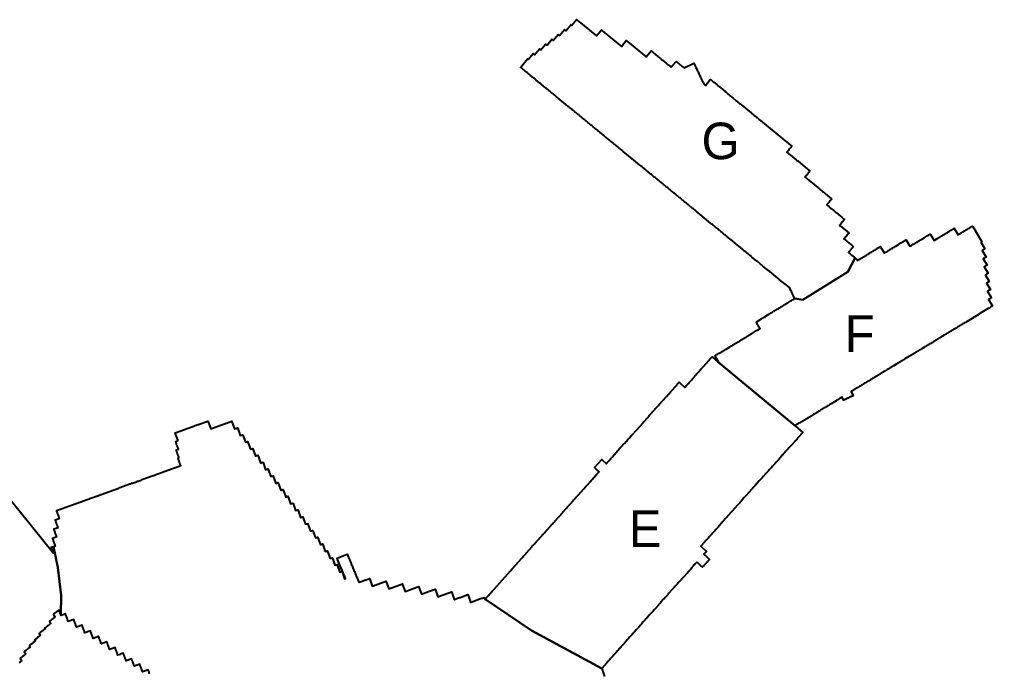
# Model space of a CAD drawing. Extents: x 325000 to 598009, y 7224244 to 7548663.
# Drawn here: x 491505 to 598009, y 7291768 to 7363355 of the extents above; entities that cross this region are included whole.
import ezdxf

# ---------------------------------------------------------------- set-up
doc = ezdxf.new("R2010")
doc.units = 0
for name, color, linetype in [('D', 7, 'Continuous'), ('E', 7, 'Continuous'), ('F', 7, 'Continuous'), ('G', 7, 'Continuous'), ('H', 7, 'Continuous')]:
    doc.layers.add(name, color=color, linetype=linetype)

msp = doc.modelspace()

# ---------------------------------------------------------------- linework, layer by layer
at = {"layer": 'D'}
msp.add_lwpolyline([(505762, 7291721), (505739, 7291785), (505716, 7291848), (505693, 7291911), (505671, 7291974), (505648, 7292038), (505625, 7292101), (505602, 7292164), (505598, 7292175), (505592, 7292172), (505491, 7292135), (505389, 7292099), (505287, 7292062), (505185, 7292026), (505084, 7291989), (504982, 7291952), (504959, 7292016), (504936, 7292079), (504913, 7292142), (504891, 7292205), (504868, 7292269), (504845, 7292332), (504822, 7292395), (504799, 7292459), (504776, 7292522), (504754, 7292585), (504731, 7292648), (504708, 7292712), (504685, 7292775), (504683, 7292780), (504079, 7292562), (504056, 7292626), (504033, 7292689), (504010, 7292753), (503987, 7292816), (503965, 7292879), (503942, 7292942), (503919, 7293006), (503896, 7293069), (503873, 7293132), (503850, 7293195), (503828, 7293259), (503805, 7293322), (503782, 7293385), (503780, 7293391), (503287, 7293213), (503280, 7293211), (503178, 7293174), (503155, 7293237), (503132, 7293300), (503109, 7293364), (503087, 7293427), (503064, 7293491), (503041, 7293554), (503018, 7293617), (502995, 7293680), (502973, 7293743), (502950, 7293807), (502927, 7293870), (502904, 7293933), (502881, 7293996), (502879, 7294002), (502783, 7293967), (502747, 7293954), (502632, 7293912), (502580, 7293893), (502510, 7293868), (502275, 7293782), (502252, 7293846), (502229, 7293910), (502206, 7293973), (502183, 7294037), (502160, 7294100), (502138, 7294163), (502115, 7294227), (502092, 7294290), (502069, 7294354), (502046, 7294417), (502023, 7294480), (502000, 7294544), (501977, 7294607), (501975, 7294613), (501883, 7294580), (501781, 7294543), (501680, 7294506), (501578, 7294469), (501476, 7294433), (501374, 7294396), (501351, 7294459), (501328, 7294522), (501305, 7294586), (501283, 7294648), (501260, 7294712), (501237, 7294775), (501214, 7294838), (501191, 7294902), (501169, 7294965), (501146, 7295028), (501123, 7295091), (501100, 7295154), (501077, 7295218), (501076, 7295222), (500981, 7295187), (500879, 7295151), (500777, 7295114), (500676, 7295077), (500574, 7295041), (500472, 7295004), (500449, 7295067), (500426, 7295131), (500403, 7295194), (500381, 7295258), (500358, 7295322), (500335, 7295385), (500312, 7295448), (500289, 7295512), (500266, 7295575), (500243, 7295639), (500220, 7295702), (500197, 7295765), (500175, 7295829), (500171, 7295838), (499565, 7295620), (499542, 7295683), (499519, 7295746), (499496, 7295810), (499474, 7295873), (499451, 7295936), (499428, 7296000), (499405, 7296063), (499382, 7296126), (499359, 7296189), (499337, 7296253), (499314, 7296316), (499291, 7296379), (499268, 7296442), (499266, 7296448), (499094, 7296385), (499070, 7296377), (498968, 7296340), (498866, 7296303), (498764, 7296266), (498663, 7296230), (498640, 7296293), (498617, 7296356), (498594, 7296420), (498571, 7296483), (498548, 7296547), (498525, 7296610), (498502, 7296673), (498480, 7296736), (498457, 7296800), (498434, 7296863), (498411, 7296926), (498388, 7296989), (498365, 7297053), (498362, 7297062), (498264, 7297027), (498162, 7296990), (498060, 7296954), (497959, 7296917), (497857, 7296880), (497755, 7296843), (497732, 7296907), (497710, 7296970), (497687, 7297033), (497664, 7297097), (497641, 7297160), (497618, 7297224), (497595, 7297287), (497572, 7297350), (497549, 7297413), (497527, 7297477), (497504, 7297540), (497481, 7297603), (497458, 7297667), (497454, 7297677), (496848, 7297457), (496826, 7297521), (496803, 7297584), (496780, 7297648), (496757, 7297711), (496734, 7297774), (496711, 7297838), (496688, 7297901), (496665, 7297964), (496643, 7298027), (496620, 7298091), (496597, 7298154), (496574, 7298217), (496551, 7298280), (496548, 7298290), (496187, 7298159), (496166, 7298151), (496064, 7298114), (496041, 7298178), (496075, 7300322), (495714, 7303363), (495214, 7305676), (495433, 7305756), (495421, 7305789), (495398, 7305853), (495375, 7305917), (495352, 7305980), (495329, 7306044), (495306, 7306108), (495283, 7306172), (495260, 7306236), (495237, 7306299), (495214, 7306363), (495191, 7306427), (495168, 7306490), (495145, 7306555), (495130, 7306594), (495580, 7306759), (495569, 7306789), (495546, 7306853), (495523, 7306917), (495500, 7306981), (495477, 7307045), (495454, 7307109), (495430, 7307173), (495407, 7307237), (495384, 7307301), (495361, 7307365), (495338, 7307429), (495315, 7307492), (495292, 7307556), (495278, 7307596), (495509, 7307681), (495583, 7307708), (495642, 7307729), (495730, 7307761), (495717, 7307796), (495694, 7307860), (495671, 7307924), (495648, 7307988), (495625, 7308052), (495601, 7308116), (495578, 7308180), (495555, 7308243), (495532, 7308307), (495509, 7308371), (495486, 7308435), (495463, 7308499), (495440, 7308562), (495426, 7308602), (495528, 7308639), (495630, 7308676), (495731, 7308713), (495833, 7308750), (495880, 7308766), (495867, 7308803), (495843, 7308867), (495820, 7308931), (495797, 7308995), (495774, 7309059), (495751, 7309123), (495728, 7309187), (495705, 7309251), (495681, 7309315), (495658, 7309379), (495635, 7309442), (495612, 7309506), (495589, 7309570), (495575, 7309610), (496183, 7309831), (496996, 7310123), (497097, 7310161), (497198, 7310198), (497300, 7310235), (497401, 7310271), (497503, 7310308), (497604, 7310345), (497706, 7310381), (497807, 7310418), (497831, 7310427), (497932, 7310464), (498010, 7310492), (498111, 7310529), (498212, 7310566), (498314, 7310603), (498415, 7310639), (498517, 7310676), (498618, 7310713), (498720, 7310750), (498821, 7310787), (498923, 7310823), (499024, 7310860), (499126, 7310897), (499164, 7310910), (499633, 7311081), (499734, 7311117), (499836, 7311154), (499937, 7311191), (500039, 7311227), (500140, 7311264), (500242, 7311301), (500260, 7311307), (500420, 7311365), (500445, 7311374), (500546, 7311411), (500648, 7311447), (500749, 7311484), (500850, 7311521), (500952, 7311557), (501053, 7311594), (501155, 7311631), (501256, 7311668), (501358, 7311704), (501459, 7311741), (501561, 7311778), (501662, 7311814), (501764, 7311851), (501865, 7311888), (501967, 7311924), (502068, 7311960), (502170, 7311998), (502271, 7312035), (502372, 7312072), (502473, 7312112), (503589, 7312515), (503691, 7312549), (503793, 7312586), (503843, 7312603), (504301, 7312768), (504402, 7312805), (504504, 7312841), (504606, 7312877), (504707, 7312913), (504808, 7312950), (504910, 7312987), (505011, 7313024), (505113, 7313060), (505214, 7313097), (505316, 7313133), (505417, 7313170), (505519, 7313207), (505620, 7313243), (505722, 7313280), (505823, 7313317), (505925, 7313354), (506026, 7313390), (506128, 7313427), (506215, 7313458), (506429, 7313535), (506432, 7313536), (506534, 7313573), (506635, 7313610), (506651, 7313615), (507283, 7313843), (507346, 7313866), (507447, 7313903), (507549, 7313940), (507650, 7313976), (507752, 7314013), (508263, 7314199), (508360, 7314235), (508461, 7314272), (508563, 7314309), (508595, 7314321), (508765, 7314383), (508867, 7314420), (508968, 7314456), (509070, 7314493), (509162, 7314526), (509154, 7314549), (509130, 7314614), (509107, 7314679), (509084, 7314743), (509060, 7314808), (509037, 7314873), (509014, 7314937), (508990, 7315002), (508967, 7315066), (508944, 7315131), (508920, 7315196), (508897, 7315260), (508874, 7315325), (508859, 7315365), (508964, 7315403), (508955, 7315431), (508931, 7315495), (508908, 7315560), (508885, 7315624), (508861, 7315689), (508838, 7315754), (508815, 7315818), (508791, 7315883), (508768, 7315947), (508745, 7316012), (508721, 7316076), (508698, 7316141), (508675, 7316206), (508660, 7316246), (508907, 7316335), (508897, 7316362), (508873, 7316427), (508850, 7316492), (508827, 7316556), (508803, 7316621), (508780, 7316686), (508757, 7316750), (508733, 7316815), (508710, 7316879), (508687, 7316944), (508663, 7317009), (508640, 7317073), (508617, 7317138), (508602, 7317178), (508850, 7317268), (508821, 7317349), (508787, 7317442), (508753, 7317535), (508720, 7317628), (508686, 7317722), (508652, 7317815), (508619, 7317908), (508585, 7318001), (508551, 7318094), (508544, 7318115), (510474, 7318812), (510567, 7318843), (510658, 7318876), (510750, 7318909), (510842, 7318942), (510934, 7318975), (511026, 7319008), (511118, 7319042), (511210, 7319075), (511292, 7319104), (512129, 7319405), (512163, 7319313), (512435, 7318557), (512524, 7318589), (512625, 7318625), (512725, 7318661), (512826, 7318697), (512926, 7318734), (513027, 7318770), (513127, 7318806), (513228, 7318843), (513328, 7318879), (513429, 7318915), (513529, 7318951), (513630, 7318987), (513730, 7319023), (513831, 7319060), (513931, 7319096), (514032, 7319132), (514133, 7319168), (514150, 7319174), (514736, 7319385), (514759, 7319321), (515040, 7318541), (515147, 7318580), (515167, 7318587), (515210, 7318602), (515371, 7318660), (515394, 7318596), (515674, 7317817), (515928, 7317909), (515951, 7317845), (516229, 7317075), (516479, 7317166), (516502, 7317102), (516783, 7316322), (516834, 7316341), (516936, 7316378), (517038, 7316415), (517061, 7316351), (517340, 7315573), (517391, 7315592), (517493, 7315628), (517595, 7315665), (517618, 7315600), (517897, 7314824), (517947, 7314841), (518049, 7314878), (518151, 7314913), (518174, 7314850), (518452, 7314076), (518705, 7314166), (518728, 7314103), (519006, 7313327), (519258, 7313417), (519281, 7313353), (519557, 7312583), (519800, 7312670), (519823, 7312607), (520100, 7311836), (520139, 7311850), (520241, 7311887), (520342, 7311923), (520365, 7311860), (520643, 7311088), (520681, 7311102), (520784, 7311138), (520885, 7311175), (520908, 7311111), (521185, 7310341), (521427, 7310428), (521450, 7310364), (521727, 7309595), (521969, 7309682), (521992, 7309618), (522268, 7308849), (522307, 7308862), (522374, 7308886), (522511, 7308935), (522533, 7308871), (522811, 7308100), (523053, 7308187), (523076, 7308123), (523353, 7307352), (523372, 7307359), (523595, 7307439), (523618, 7307376), (523895, 7306604), (524036, 7306655), (524138, 7306691), (524161, 7306627), (524436, 7305860), (524474, 7305874), (524575, 7305910), (524677, 7305947), (524700, 7305884), (524976, 7305113), (525197, 7305193), (525220, 7305129), (525496, 7304360), (525629, 7304408), (525731, 7304445), (525754, 7304382), (526028, 7303617), (526262, 7303701), (526285, 7303638), (526560, 7302871), (526796, 7302955), (526818, 7302892), (527093, 7302126), (527197, 7302163), (527188, 7302185), (527146, 7302284), (527104, 7302384), (527063, 7302484), (527021, 7302584), (526979, 7302684), (526938, 7302783), (526896, 7302883), (526854, 7302983), (526813, 7303083), (526771, 7303183), (526767, 7303191), (526355, 7304179), (526354, 7304181), (526313, 7304280), (526271, 7304380), (527367, 7304839), (527603, 7304274), (527618, 7304240), (527659, 7304141), (527701, 7304041), (527726, 7303981), (527792, 7303824), (527826, 7303742), (527868, 7303642), (527910, 7303542), (527951, 7303442), (527993, 7303343), (528035, 7303243), (528076, 7303143), (528113, 7303056), (528165, 7302930), (528202, 7302844), (528244, 7302744), (528285, 7302644), (528327, 7302544), (528369, 7302445), (528410, 7302345), (528452, 7302245), (528494, 7302145), (528535, 7302045), (528578, 7301946), (528620, 7301846), (528658, 7301754), (528699, 7301769), (528801, 7301805), (528903, 7301842), (529004, 7301879), (529106, 7301915), (529194, 7301947), (529271, 7301974), (529310, 7301988), (529412, 7302025), (529443, 7302036), (529819, 7302171), (529842, 7302107), (530118, 7301336), (530328, 7301411), (530400, 7301437), (530432, 7301449), (531304, 7301761), (531316, 7301765), (531417, 7301802), (531519, 7301838), (531621, 7301875), (531643, 7301812), (531920, 7301040), (531994, 7301066), (532096, 7301103), (532168, 7301128), (533421, 7301579), (533444, 7301516), (533719, 7300748), (534348, 7300975), (534395, 7300992), (534497, 7301029), (534599, 7301066), (534700, 7301102), (534802, 7301139), (534904, 7301176), (535006, 7301212), (535107, 7301250), (535209, 7301287), (535232, 7301223), (535506, 7300457), (536289, 7300740), (536391, 7300776), (536492, 7300813), (536594, 7300850), (536696, 7300886), (536797, 7300923), (536882, 7300953), (537001, 7300995), (537024, 7300932), (537299, 7300163), (537369, 7300187), (537432, 7300210), (537488, 7300229), (537573, 7300260), (537675, 7300296), (537777, 7300332), (537879, 7300369), (537981, 7300406), (538083, 7300442), (538185, 7300479), (538286, 7300516), (538389, 7300552), (538490, 7300588), (538592, 7300625), (538694, 7300661), (538796, 7300698), (538819, 7300635), (539093, 7299868), (539131, 7299882), (539200, 7299906), (539259, 7299928), (539361, 7299964), (539463, 7300000), (539576, 7300041), (539666, 7300074), (539741, 7300101), (540137, 7300243), (540175, 7300257), (540277, 7300294), (540379, 7300330), (540480, 7300367), (540582, 7300404), (540605, 7300340), (540879, 7299572), (540942, 7299595), (542086, 7300006), (542165, 7300035), (542267, 7300072), (542369, 7300108), (542392, 7300045), (542449, 7299883), (542466, 7299902), (547559, 7296487), (555234, 7292307), (555543, 7291438)], dxfattribs=at)
at = {"layer": 'E'}
msp.add_lwpolyline([(567954, 7325879), (576412, 7318894), (577244, 7318150), (577172, 7318069), (577099, 7317989), (577027, 7317908), (576978, 7317853), (576851, 7317713), (576810, 7317667), (576738, 7317586), (576666, 7317505), (576594, 7317425), (576537, 7317363), (576443, 7317257), (576376, 7317183), (576363, 7317168), (576015, 7316781), (575942, 7316701), (575918, 7316674), (575724, 7316461), (575623, 7316348), (575580, 7316299), (575508, 7316218), (575436, 7316137), (575364, 7316057), (575292, 7315976), (575219, 7315895), (575005, 7315657), (575002, 7315654), (575001, 7315653), (574788, 7315416), (574785, 7315413), (574784, 7315411), (574568, 7315171), (574496, 7315091), (574423, 7315011), (574350, 7314931), (574278, 7314851), (574205, 7314770), (574132, 7314690), (574130, 7314687), (573990, 7314533), (573987, 7314530), (573914, 7314450), (573842, 7314370), (573769, 7314289), (573696, 7314209), (573624, 7314129), (573551, 7314049), (573478, 7313969), (573406, 7313888), (573334, 7313807), (573262, 7313727), (573247, 7313710), (572900, 7313324), (572792, 7313204), (572755, 7313163), (572683, 7313083), (572610, 7313003), (572538, 7312922), (572465, 7312842), (572033, 7312358), (571913, 7312224), (571888, 7312197), (571816, 7312116), (571743, 7312036), (571670, 7311956), (571022, 7311229), (570805, 7310988), (570530, 7310681), (570517, 7310665), (570467, 7310610), (570346, 7310474), (570301, 7310423), (570228, 7310342), (570157, 7310261), (570094, 7310192), (569507, 7309535), (569435, 7309455), (569414, 7309431), (568857, 7308811), (568785, 7308729), (568714, 7308648), (568643, 7308567), (568589, 7308505), (568500, 7308404), (568357, 7308242), (568357, 7308242), (568356, 7308242), (568070, 7307918), (567997, 7307837), (567925, 7307757), (567852, 7307677), (567779, 7307597), (567706, 7307517), (567633, 7307438), (567560, 7307358), (567487, 7307277), (567415, 7307197), (567342, 7307117), (567269, 7307037), (567197, 7306957), (567124, 7306876), (567052, 7306795), (566980, 7306715), (566907, 7306635), (566835, 7306554), (566763, 7306473), (566690, 7306393), (566618, 7306313), (566546, 7306232), (566474, 7306151), (566402, 7306071), (566329, 7305990), (566258, 7305909), (566186, 7305828), (566114, 7305747), (566070, 7305697), (566692, 7305140), (566620, 7305060), (566548, 7304980), (566476, 7304899), (566415, 7304832), (566480, 7304772), (566525, 7304730), (566615, 7304647), (566638, 7304625), (566651, 7304612), (566825, 7304451), (566875, 7304405), (566905, 7304377), (567033, 7304258), (566988, 7304210), (566944, 7304163), (566900, 7304115), (566856, 7304068), (566812, 7304020), (566768, 7303972), (566724, 7303924), (566680, 7303877), (566635, 7303829), (566591, 7303781), (566547, 7303734), (566503, 7303686), (566459, 7303639), (566415, 7303591), (566371, 7303543), (566327, 7303496), (566282, 7303448), (566255, 7303418), (566175, 7303491), (566095, 7303564), (566016, 7303636), (565936, 7303709), (565857, 7303782), (565777, 7303855), (565735, 7303895), (565649, 7303973), (565470, 7303773), (565381, 7303672), (565327, 7303611), (565256, 7303530), (565185, 7303449), (565113, 7303369), (565042, 7303287), (564972, 7303205), (564901, 7303124), (564831, 7303042), (564760, 7302961), (564736, 7302934), (564660, 7302847), (564618, 7302798), (564546, 7302718), (564216, 7302353), (564184, 7302317), (564112, 7302237), (564040, 7302157), (563967, 7302077), (563894, 7301998), (563821, 7301918), (563749, 7301839), (563653, 7301732), (563605, 7301678), (563533, 7301597), (563461, 7301517), (563389, 7301437), (563316, 7301357), (563244, 7301277), (563171, 7301197), (563100, 7301117), (563028, 7301036), (562956, 7300956), (562884, 7300876), (562883, 7300875), (562596, 7300554), (562470, 7300415), (562452, 7300394), (562380, 7300313), (562307, 7300233), (562258, 7300179), (562218, 7300134), (562163, 7300073), (562090, 7299993), (562019, 7299912), (561975, 7299863), (561710, 7299565), (561661, 7299509), (561631, 7299476), (561517, 7299348), (561445, 7299267), (561445, 7299267), (561086, 7298866), (561085, 7298866), (561013, 7298785), (560783, 7298530), (560725, 7298464), (560652, 7298385), (560626, 7298356), (560552, 7298273), (560508, 7298224), (560435, 7298144), (560292, 7297983), (560203, 7297883), (560149, 7297822), (560077, 7297741), (560005, 7297661), (559933, 7297581), (559813, 7297448), (559788, 7297420), (559751, 7297380), (559572, 7297180), (559500, 7297099), (559476, 7297072), (559285, 7296857), (559213, 7296777), (559141, 7296697), (559069, 7296616), (558997, 7296536), (558805, 7296323), (558781, 7296295), (558708, 7296216), (558637, 7296135), (558565, 7296054), (558493, 7295974), (558421, 7295893), (558349, 7295813), (558277, 7295732), (558206, 7295652), (558134, 7295572), (558061, 7295492), (558060, 7295491), (557845, 7295251), (557773, 7295170), (557702, 7295089), (557654, 7295036), (557558, 7294928), (557486, 7294848), (557415, 7294767), (557343, 7294687), (557271, 7294607), (557199, 7294526), (557138, 7294459), (557054, 7294366), (556983, 7294285), (556959, 7294258), (556768, 7294043), (556696, 7293963), (556624, 7293882), (556552, 7293802), (556480, 7293722), (556408, 7293641), (556336, 7293561), (556265, 7293480), (556193, 7293399), (556121, 7293319), (556050, 7293238), (555979, 7293156), (555908, 7293075), (555837, 7292994), (555766, 7292913), (555695, 7292832), (555624, 7292751), (555572, 7292692), (555481, 7292589), (555410, 7292508), (555338, 7292427), (555266, 7292347), (555234, 7292307), (547559, 7296487), (542466, 7299902), (542532, 7299976), (542598, 7300050), (542664, 7300124), (542730, 7300197), (542796, 7300271), (542827, 7300305), (542979, 7300474), (542995, 7300492), (543061, 7300565), (543086, 7300593), (543259, 7300786), (543325, 7300859), (543391, 7300933), (543458, 7301006), (545239, 7302997), (545413, 7303191), (545437, 7303218), (545503, 7303292), (545569, 7303365), (545635, 7303439), (545701, 7303513), (545768, 7303586), (545834, 7303660), (545900, 7303733), (545966, 7303807), (545990, 7303833), (546098, 7303954), (546525, 7304439), (546556, 7304474), (546621, 7304548), (546686, 7304623), (546752, 7304697), (546817, 7304771), (546882, 7304846), (546948, 7304919), (547012, 7304995), (547605, 7305659), (547673, 7305730), (547740, 7305804), (547873, 7305950), (548074, 7306169), (548140, 7306242), (548207, 7306315), (548274, 7306388), (548340, 7306462), (548407, 7306534), (548473, 7306608), (548540, 7306681), (548606, 7306754), (548672, 7306828), (548738, 7306902), (548804, 7306976), (548869, 7307050), (548935, 7307124), (548968, 7307160), (549133, 7307345), (549199, 7307419), (549205, 7307426), (549437, 7307685), (549463, 7307714), (549528, 7307788), (549594, 7307862), (549660, 7307935), (549712, 7307992), (549869, 7308167), (549925, 7308230), (549991, 7308304), (550056, 7308377), (550122, 7308451), (550150, 7308482), (550519, 7308893), (550584, 7308967), (550650, 7309041), (550715, 7309115), (550781, 7309189), (550847, 7309263), (550913, 7309336), (550979, 7309411), (551031, 7309469), (551358, 7309837), (551373, 7309854), (551385, 7309868), (551504, 7310002), (551950, 7310501), (551966, 7310519), (552032, 7310593), (552097, 7310666), (552163, 7310741), (552228, 7310815), (552250, 7310839), (552556, 7311185), (552820, 7311481), (552886, 7311554), (552951, 7311628), (552973, 7311652), (553282, 7311996), (553465, 7312200), (553480, 7312217), (553521, 7312262), (553648, 7312402), (553679, 7312437), (553745, 7312511), (553812, 7312584), (553878, 7312658), (553944, 7312731), (554011, 7312804), (554077, 7312878), (554143, 7312952), (554199, 7313013), (554672, 7313540), (554737, 7313615), (554803, 7313689), (554869, 7313763), (554934, 7313837), (554948, 7313852), (554917, 7313881), (554887, 7313910), (554601, 7314174), (554522, 7314248), (554443, 7314321), (555245, 7315188), (555324, 7315115), (555718, 7314752), (555721, 7314749), (555733, 7314738), (556049, 7315096), (556225, 7315293), (556246, 7315318), (556312, 7315391), (556376, 7315467), (557233, 7316426), (557301, 7316498), (557566, 7316792), (557633, 7316865), (557699, 7316938), (557718, 7316959), (557862, 7317118), (557898, 7317158), (557946, 7317210), (558098, 7317378), (558164, 7317452), (558230, 7317524), (558495, 7317819), (558562, 7317892), (558571, 7317903), (559027, 7318405), (559752, 7319217), (559818, 7319291), (559883, 7319365), (559949, 7319439), (560015, 7319512), (560081, 7319586), (560147, 7319660), (560213, 7319734), (560279, 7319808), (560395, 7319937), (560411, 7319955), (560477, 7320029), (560543, 7320102), (560587, 7320150), (560627, 7320194), (560676, 7320249), (560742, 7320322), (560808, 7320396), (560874, 7320470), (560940, 7320544), (561006, 7320617), (561072, 7320691), (561138, 7320765), (561204, 7320839), (561270, 7320912), (561336, 7320986), (561402, 7321059), (561455, 7321117), (561534, 7321207), (561600, 7321281), (561646, 7321332), (561694, 7321386), (561731, 7321429), (561758, 7321458), (561853, 7321565), (561863, 7321577), (561928, 7321651), (561982, 7321711), (562010, 7321743), (562060, 7321799), (562095, 7321839), (562167, 7321919), (562191, 7321947), (562209, 7321966), (562322, 7322095), (562850, 7322685), (562916, 7322758), (562983, 7322831), (563274, 7323157), (563312, 7323200), (563378, 7323274), (563444, 7323348), (563510, 7323422), (563576, 7323495), (563642, 7323569), (563708, 7323643), (563779, 7323579), (564332, 7323084), (564367, 7323123), (564439, 7323204), (564512, 7323285), (564583, 7323366), (564656, 7323447), (564728, 7323527), (564800, 7323608), (564872, 7323689), (564945, 7323770), (565017, 7323850), (565089, 7323931), (565161, 7324012), (565230, 7324090), (565236, 7324097), (565305, 7324174), (565372, 7324249), (565382, 7324261), (565449, 7324336), (565514, 7324409), (565528, 7324425), (565593, 7324498), (565657, 7324570), (565960, 7324911), (566025, 7324984), (566097, 7325065), (566169, 7325146), (566238, 7325223), (566385, 7325389), (566963, 7326035), (567084, 7326170), (567108, 7326196), (567180, 7326277), (567253, 7326357), (567326, 7326438), (567376, 7326392), (567952, 7325877)], close=True, dxfattribs=at)
at = {"layer": 'F'}
msp.add_lwpolyline([(576359, 7332812), (577241, 7332655), (582173, 7335731), (582968, 7337253), (583000, 7337227), (583084, 7337158), (583167, 7337089), (583251, 7337021), (583208, 7336969), (583199, 7336958), (584131, 7337525), (584216, 7337576), (584300, 7337627), (584385, 7337678), (584469, 7337730), (584554, 7337781), (584638, 7337832), (584723, 7337883), (584807, 7337934), (584892, 7337986), (584976, 7338037), (585061, 7338088), (585145, 7338139), (585230, 7338190), (585315, 7338241), (585399, 7338293), (585484, 7338344), (585568, 7338395), (585653, 7338446), (585737, 7338497), (585787, 7338415), (586166, 7337789), (586232, 7337829), (586324, 7337885), (586409, 7337936), (586534, 7338012), (586601, 7338054), (586694, 7338110), (586786, 7338166), (586879, 7338222), (586971, 7338279), (587063, 7338335), (587155, 7338392), (587247, 7338448), (587340, 7338505), (587431, 7338560), (587709, 7338730), (587988, 7338899), (588079, 7338955), (588170, 7339010), (588173, 7339011), (588264, 7339067), (588356, 7339122), (588541, 7339235), (588576, 7339177), (588970, 7338526), (589060, 7338580), (589152, 7338634), (589338, 7338746), (589431, 7338802), (589522, 7338856), (589525, 7338858), (589616, 7338913), (589706, 7338968), (589711, 7338970), (589801, 7339025), (589892, 7339079), (589895, 7339081), (589986, 7339136), (590079, 7339192), (590414, 7339395), (590448, 7339417), (590541, 7339473), (590619, 7339520), (590857, 7339665), (590910, 7339697), (591002, 7339753), (591095, 7339809), (591187, 7339866), (591222, 7339808), (591615, 7339158), (592031, 7339411), (592066, 7339433), (592158, 7339489), (592251, 7339545), (592343, 7339602), (592436, 7339658), (592528, 7339714), (592621, 7339770), (592713, 7339827), (592806, 7339883), (592898, 7339939), (592991, 7339996), (593083, 7340053), (593175, 7340109), (593268, 7340165), (593361, 7340221), (593453, 7340277), (593546, 7340333), (593639, 7340389), (593731, 7340446), (593823, 7340503), (593858, 7340445), (594249, 7339797), (594336, 7339850), (594428, 7339906), (594520, 7339962), (594613, 7340017), (594706, 7340073), (594799, 7340128), (594891, 7340184), (594984, 7340239), (595077, 7340295), (595170, 7340350), (595262, 7340406), (595355, 7340461), (595448, 7340517), (595541, 7340572), (595633, 7340628), (595726, 7340683), (595819, 7340738), (595853, 7340681), (596429, 7339728), (596426, 7339727), (596852, 7339022), (596748, 7338958), (597175, 7338251), (597083, 7338194), (596991, 7338137), (596898, 7338081), (596869, 7338063), (597296, 7337355), (597204, 7337299), (597111, 7337243), (597019, 7337187), (596989, 7337169), (597415, 7336463), (597184, 7336324), (597137, 7336296), (597107, 7336278), (597532, 7335574), (597439, 7335518), (597347, 7335462), (597254, 7335406), (597224, 7335387), (597649, 7334683), (597342, 7334496), (597768, 7333790), (597677, 7333733), (597585, 7333677), (597493, 7333620), (597462, 7333602), (597868, 7332930), (597889, 7332895), (597797, 7332838), (597777, 7332826), (597583, 7332707), (598009, 7332000), (597917, 7331943), (597825, 7331887), (597732, 7331831), (597640, 7331774), (597547, 7331718), (596635, 7331158), (596626, 7331152), (596533, 7331095), (596071, 7330814), (595978, 7330759), (595966, 7330751), (595235, 7330315), (595142, 7330259), (595050, 7330203), (594957, 7330147), (594864, 7330091), (594772, 7330035), (594679, 7329979), (594587, 7329923), (594494, 7329867), (594402, 7329810), (594309, 7329754), (594217, 7329698), (594124, 7329642), (594032, 7329586), (593939, 7329530), (593754, 7329419), (593754, 7329419), (593661, 7329363), (593568, 7329307), (593476, 7329250), (593383, 7329194), (593291, 7329138), (593198, 7329082), (593106, 7329026), (593013, 7328970), (592921, 7328914), (592828, 7328858), (592736, 7328801), (592712, 7328787), (592367, 7328576), (592274, 7328519), (592182, 7328463), (592089, 7328407), (591997, 7328351), (591904, 7328295), (591811, 7328239), (591710, 7328179), (591626, 7328128), (591533, 7328072), (591440, 7328017), (591347, 7327961), (591255, 7327906), (591162, 7327850), (591069, 7327795), (590976, 7327738), (590883, 7327684), (590790, 7327628), (590698, 7327572), (590605, 7327516), (590551, 7327483), (590379, 7327380), (590327, 7327348), (590235, 7327292), (590142, 7327236), (590075, 7327196), (589957, 7327125), (589864, 7327069), (589771, 7327012), (589679, 7326956), (589586, 7326900), (589494, 7326844), (589171, 7326650), (589123, 7326621), (589030, 7326565), (588938, 7326510), (588845, 7326454), (588416, 7326194), (588382, 7326173), (588290, 7326117), (588198, 7326061), (588105, 7326005), (588012, 7325948), (587920, 7325892), (587827, 7325836), (587735, 7325780), (587710, 7325766), (587550, 7325668), (587136, 7325419), (587086, 7325389), (587047, 7325365), (586926, 7325293), (586901, 7325277), (586808, 7325221), (586715, 7325166), (586520, 7325047), (586438, 7324997), (586346, 7324941), (586277, 7324900), (585831, 7324630), (585790, 7324605), (585698, 7324549), (585606, 7324492), (585513, 7324436), (585420, 7324380), (585328, 7324324), (585236, 7324269), (585234, 7324268), (585143, 7324212), (585050, 7324156), (584958, 7324100), (584865, 7324044), (584773, 7323988), (584680, 7323932), (584588, 7323875), (584495, 7323819), (584402, 7323763), (584310, 7323707), (584217, 7323651), (584125, 7323595), (584033, 7323539), (583986, 7323510), (583848, 7323426), (583755, 7323370), (583663, 7323314), (583570, 7323258), (583478, 7323202), (583385, 7323146), (583293, 7323090), (583200, 7323034), (583149, 7323004), (582938, 7322876), (582922, 7322866), (582829, 7322810), (582737, 7322754), (582688, 7322725), (582537, 7322634), (582756, 7322178), (582697, 7322150), (582637, 7322121), (582578, 7322093), (582519, 7322064), (582459, 7322036), (582400, 7322008), (582341, 7321979), (582281, 7321951), (582222, 7321922), (582162, 7321894), (582102, 7321865), (582043, 7321836), (581983, 7321808), (581923, 7321779), (581863, 7321750), (581804, 7321722), (581744, 7321693), (581706, 7321675), (581538, 7322024), (581535, 7322023), (581397, 7321938), (581351, 7321909), (581259, 7321853), (581166, 7321797), (581074, 7321740), (580981, 7321684), (580889, 7321628), (580336, 7321288), (580213, 7321213), (580151, 7321176), (580058, 7321119), (579966, 7321063), (579874, 7321007), (579782, 7320950), (579689, 7320894), (579597, 7320837), (579505, 7320780), (579412, 7320724), (579320, 7320668), (579227, 7320612), (579135, 7320556), (579042, 7320500), (578950, 7320443), (578858, 7320387), (578765, 7320330), (578673, 7320274), (578581, 7320217), (578489, 7320161), (578396, 7320105), (578305, 7320046), (578213, 7319990), (578120, 7319934), (578027, 7319878), (577935, 7319822), (577842, 7319766), (577750, 7319710), (577657, 7319654), (577565, 7319598), (577472, 7319542), (577380, 7319486), (577287, 7319430), (577195, 7319374), (577102, 7319318), (577009, 7319262), (576915, 7319208), (576822, 7319153), (576730, 7319097), (576673, 7319063), (576405, 7318901), (576412, 7318894), (567954, 7325879), (568014, 7325945), (567979, 7326002), (567944, 7326060), (567909, 7326118), (567874, 7326177), (567838, 7326235), (567803, 7326293), (567768, 7326351), (567733, 7326409), (567698, 7326466), (567663, 7326524), (567641, 7326560), (567733, 7326616), (567826, 7326672), (567919, 7326727), (568009, 7326780), (568295, 7326952), (568383, 7327005), (568476, 7327061), (568569, 7327116), (568661, 7327172), (568754, 7327227), (568844, 7327280), (569218, 7327504), (569311, 7327561), (569403, 7327617), (569496, 7327671), (569497, 7327672), (569589, 7327728), (569682, 7327783), (569775, 7327839), (570300, 7328158), (570329, 7328176), (570422, 7328232), (570514, 7328288), (570559, 7328316), (570820, 7328474), (570884, 7328513), (570935, 7328544), (571027, 7328600), (571069, 7328625), (571161, 7328681), (571254, 7328737), (571346, 7328793), (571439, 7328850), (571531, 7328906), (571622, 7328961), (572177, 7329300), (572270, 7329356), (572284, 7329365), (572566, 7329536), (572546, 7329568), (572497, 7329650), (572447, 7329732), (572397, 7329815), (572347, 7329897), (572297, 7329979), (572248, 7330060), (572198, 7330142), (572148, 7330224), (572137, 7330243), (572222, 7330294), (572306, 7330345), (572340, 7330365), (572644, 7330549), (572729, 7330601), (572813, 7330653), (572897, 7330705), (572981, 7330756), (572999, 7330767), (573515, 7331083), (573571, 7331117), (573655, 7331169), (573715, 7331205), (573753, 7331229), (573824, 7331273), (573908, 7331324), (573956, 7331353), (574077, 7331427), (574161, 7331478), (574246, 7331529), (574330, 7331581), (574415, 7331632), (574499, 7331683), (574584, 7331734), (574668, 7331786), (574753, 7331837), (574838, 7331888), (574922, 7331939), (575007, 7331990), (575091, 7332041), (575176, 7332093), (575260, 7332143), (575345, 7332195), (575430, 7332245), (575514, 7332297), (575597, 7332347), (575938, 7332556), (576020, 7332606), (576103, 7332656), (576273, 7332760), (576357, 7332812)], close=True, dxfattribs=at)
at = {"layer": 'G'}
msp.add_lwpolyline([(582968, 7337253), (582173, 7335731), (577241, 7332655), (576359, 7332812), (576350, 7332831), (576226, 7333090), (576107, 7333341), (576087, 7333384), (576041, 7333482), (575994, 7333579), (575948, 7333677), (575901, 7333775), (575855, 7333873), (575810, 7333969), (575810, 7333969), (575409, 7334297), (575392, 7334311), (575308, 7334379), (574662, 7334911), (574640, 7334929), (574556, 7334998), (574521, 7335027), (573637, 7335753), (573553, 7335821), (573528, 7335842), (572881, 7336367), (572797, 7336436), (572714, 7336504), (572630, 7336573), (572546, 7336642), (572463, 7336710), (572379, 7336779), (572295, 7336847), (572212, 7336916), (571641, 7337389), (571628, 7337399), (571545, 7337468), (571461, 7337537), (571378, 7337605), (571294, 7337674), (571210, 7337742), (571127, 7337811), (571043, 7337879), (571006, 7337910), (570761, 7338111), (570708, 7338154), (570649, 7338203), (570207, 7338566), (570082, 7338669), (570040, 7338703), (569956, 7338773), (569872, 7338841), (569851, 7338858), (569536, 7339114), (568980, 7339569), (568950, 7339593), (568867, 7339662), (568783, 7339730), (568699, 7339799), (568616, 7339867), (568532, 7339936), (568448, 7340005), (568365, 7340074), (568282, 7340143), (568198, 7340211), (568115, 7340280), (568031, 7340349), (567947, 7340418), (567864, 7340486), (567780, 7340554), (567696, 7340623), (567613, 7340692), (567529, 7340760), (567445, 7340829), (567361, 7340897), (567278, 7340966), (567194, 7341035), (567147, 7341074), (566023, 7341995), (565564, 7342373), (565522, 7342407), (565449, 7342468), (565409, 7342501), (565355, 7342545), (565271, 7342614), (565187, 7342682), (565104, 7342751), (565020, 7342819), (564937, 7342888), (564853, 7342957), (564770, 7343026), (564686, 7343095), (564602, 7343163), (564519, 7343232), (564435, 7343300), (564351, 7343369), (564267, 7343437), (564184, 7343506), (564100, 7343574), (564016, 7343643), (563933, 7343711), (563849, 7343780), (563765, 7343849), (563682, 7343917), (563598, 7343986), (563515, 7344055), (563431, 7344123), (563347, 7344192), (563264, 7344261), (563180, 7344329), (563096, 7344397), (563012, 7344466), (562928, 7344534), (562845, 7344603), (562761, 7344672), (562677, 7344740), (562594, 7344809), (562511, 7344878), (562427, 7344946), (562343, 7345015), (562259, 7345084), (562176, 7345152), (562092, 7345221), (562008, 7345289), (561925, 7345358), (561841, 7345426), (561757, 7345495), (561674, 7345564), (561590, 7345632), (561506, 7345700), (561439, 7345755), (561338, 7345837), (561255, 7345906), (561171, 7345974), (561087, 7346043), (561003, 7346111), (560919, 7346179), (560836, 7346248), (560753, 7346317), (560669, 7346386), (560625, 7346422), (559833, 7347072), (559748, 7347140), (559664, 7347208), (559580, 7347276), (559517, 7347328), (559413, 7347413), (558743, 7347961), (557572, 7348922), (557461, 7349014), (557405, 7349060), (557322, 7349129), (557239, 7349198), (557155, 7349267), (557071, 7349335), (556988, 7349404), (556904, 7349472), (556820, 7349541), (556737, 7349609), (556653, 7349678), (556569, 7349747), (556486, 7349815), (556402, 7349884), (556318, 7349952), (556275, 7349988), (555547, 7350585), (555481, 7350638), (555398, 7350707), (555314, 7350775), (555242, 7350835), (554808, 7351191), (554728, 7351255), (554648, 7351322), (554310, 7351599), (554226, 7351667), (554143, 7351736), (554059, 7351804), (553976, 7351873), (553892, 7351942), (553808, 7352010), (553725, 7352079), (553641, 7352147), (553557, 7352216), (553474, 7352285), (553390, 7352353), (553306, 7352422), (553223, 7352490), (553139, 7352559), (553055, 7352627), (552972, 7352696), (552888, 7352765), (552804, 7352833), (552721, 7352902), (552637, 7352970), (552553, 7353039), (552470, 7353107), (552386, 7353176), (552302, 7353245), (552219, 7353313), (552135, 7353382), (552051, 7353450), (551967, 7353518), (551883, 7353587), (551799, 7353655), (551716, 7353724), (551632, 7353792), (551572, 7353842), (551297, 7354066), (550476, 7354741), (550461, 7354753), (550377, 7354821), (550294, 7354890), (550210, 7354959), (550126, 7355027), (550043, 7355096), (549959, 7355165), (549876, 7355233), (549792, 7355302), (549708, 7355371), (549624, 7355439), (549541, 7355507), (549457, 7355576), (549373, 7355644), (549290, 7355713), (549206, 7355782), (549122, 7355850), (549043, 7355916), (548609, 7356271), (548537, 7356330), (548467, 7356388), (548009, 7356763), (547951, 7356810), (547867, 7356879), (547816, 7356921), (547402, 7357261), (547365, 7357290), (547281, 7357359), (547198, 7357427), (547114, 7357496), (547030, 7357565), (546947, 7357633), (546863, 7357702), (546779, 7357770), (546696, 7357839), (546612, 7357908), (546528, 7357976), (546445, 7358045), (546361, 7358113), (547112, 7359030), (547195, 7358963), (547731, 7359617), (547815, 7359548), (547882, 7359493), (548413, 7360141), (548497, 7360072), (548564, 7360017), (549095, 7360665), (549179, 7360596), (549246, 7360541), (549780, 7361192), (549864, 7361123), (549931, 7361068), (550466, 7361721), (550550, 7361652), (550617, 7361597), (551152, 7362249), (551236, 7362180), (551303, 7362125), (551838, 7362777), (551922, 7362709), (551928, 7362703), (552463, 7363355), (552547, 7363286), (554657, 7361556), (555192, 7362208), (555276, 7362139), (555359, 7362071), (555443, 7362002), (555526, 7361934), (555610, 7361865), (555625, 7361853), (555757, 7361744), (555777, 7361728), (555861, 7361659), (555944, 7361591), (556028, 7361522), (556112, 7361454), (556195, 7361385), (556279, 7361316), (556362, 7361248), (556413, 7361206), (557386, 7360407), (557922, 7361061), (558006, 7360992), (558089, 7360924), (558093, 7360921), (560115, 7359260), (560651, 7359913), (560734, 7359845), (560818, 7359776), (560902, 7359707), (560985, 7359639), (561069, 7359570), (561153, 7359502), (561197, 7359464), (561571, 7359158), (561655, 7359090), (561739, 7359022), (561822, 7358953), (561901, 7358888), (562079, 7358743), (562158, 7358679), (562236, 7358615), (562247, 7358606), (562326, 7358543), (562404, 7358478), (562745, 7358200), (562828, 7358132), (562847, 7358116), (563385, 7358771), (563468, 7358703), (563616, 7358582), (563636, 7358566), (563662, 7358544), (564055, 7358224), (564265, 7358051), (564253, 7358076), (565308, 7358583), (565426, 7358339), (565449, 7358291), (565464, 7358259), (565543, 7358096), (565637, 7357899), (565683, 7357803), (565730, 7357705), (565776, 7357607), (565823, 7357510), (565869, 7357412), (565915, 7357316), (565916, 7357312), (565962, 7357216), (566008, 7357118), (566056, 7357021), (566103, 7356924), (566126, 7356875), (566245, 7356632), (566291, 7356534), (566338, 7356436), (566361, 7356388), (566400, 7356306), (566406, 7356294), (566595, 7356139), (567116, 7356775), (567130, 7356792), (567207, 7356730), (567283, 7356668), (567359, 7356605), (567435, 7356543), (567510, 7356480), (567816, 7356230), (567892, 7356168), (567968, 7356106), (567969, 7356105), (568045, 7356043), (568121, 7355981), (568274, 7355856), (568753, 7355462), (568807, 7355418), (568883, 7355356), (568959, 7355293), (569035, 7355230), (569110, 7355167), (569187, 7355105), (569263, 7355043), (569338, 7354981), (569340, 7354980), (569416, 7354918), (569492, 7354856), (569568, 7354793), (569924, 7354500), (569948, 7354480), (569966, 7354465), (570100, 7354354), (570177, 7354292), (570214, 7354262), (570331, 7354167), (570406, 7354106), (570444, 7354075), (570559, 7353981), (571598, 7353129), (571625, 7353107), (571701, 7353045), (571778, 7352982), (571854, 7352920), (571930, 7352857), (572006, 7352795), (572082, 7352732), (572158, 7352670), (572234, 7352607), (572311, 7352545), (572387, 7352482), (572463, 7352420), (572542, 7352360), (572616, 7352295), (574520, 7350733), (575053, 7350295), (575131, 7350235), (576045, 7349485), (575982, 7349409), (575919, 7349332), (575856, 7349256), (575793, 7349179), (575731, 7349103), (575668, 7349027), (575605, 7348950), (575542, 7348874), (575507, 7348831), (575679, 7348690), (575763, 7348622), (575849, 7348556), (576517, 7348007), (576599, 7347936), (576682, 7347867), (578020, 7346769), (577977, 7346717), (577933, 7346664), (577890, 7346611), (577847, 7346558), (577803, 7346506), (577760, 7346453), (577717, 7346400), (577673, 7346348), (577630, 7346295), (577587, 7346242), (577543, 7346190), (577500, 7346137), (577482, 7346114), (577554, 7346055), (577638, 7345986), (577722, 7345917), (577805, 7345849), (577889, 7345780), (577973, 7345712), (578056, 7345642), (578070, 7345630), (578892, 7344955), (578975, 7344886), (579059, 7344817), (579142, 7344748), (579225, 7344679), (579309, 7344611), (579393, 7344542), (579476, 7344474), (579560, 7344405), (579644, 7344336), (579727, 7344268), (579811, 7344199), (579895, 7344130), (579975, 7344063), (580396, 7343718), (580353, 7343666), (580311, 7343614), (580268, 7343562), (580225, 7343510), (580182, 7343458), (580140, 7343406), (580097, 7343354), (580054, 7343302), (580011, 7343250), (579969, 7343198), (579926, 7343146), (579883, 7343094), (579861, 7343067), (580119, 7342856), (580202, 7342787), (580286, 7342718), (580370, 7342650), (580454, 7342581), (580538, 7342512), (580621, 7342444), (580705, 7342375), (580789, 7342306), (580872, 7342237), (580888, 7342224), (581374, 7341824), (581479, 7341738), (581541, 7341686), (581625, 7341617), (581708, 7341548), (581791, 7341479), (581749, 7341427), (581706, 7341375), (581664, 7341324), (581622, 7341273), (581579, 7341221), (581537, 7341169), (581494, 7341117), (581451, 7341066), (581409, 7341014), (581366, 7340962), (581323, 7340910), (581280, 7340857), (581259, 7340832), (581277, 7340817), (581325, 7340777), (582108, 7340139), (582115, 7340134), (582121, 7340129), (582282, 7339997), (582239, 7339945), (582196, 7339893), (582153, 7339841), (582110, 7339788), (582067, 7339736), (582024, 7339683), (581980, 7339631), (581937, 7339578), (581894, 7339526), (581851, 7339473), (581807, 7339421), (581764, 7339368), (581747, 7339348), (582015, 7339129), (582099, 7339060), (582182, 7338992), (582266, 7338923), (582350, 7338854), (582433, 7338786), (582517, 7338717), (582601, 7338648), (582685, 7338580), (582768, 7338510), (582725, 7338458), (582681, 7338406), (582639, 7338354), (582595, 7338301), (582552, 7338248), (582509, 7338196), (582465, 7338143), (582422, 7338091), (582379, 7338039), (582336, 7337986), (582293, 7337934), (582250, 7337882), (582231, 7337859), (582414, 7337707), (582497, 7337639), (582581, 7337570), (582869, 7337334), (582916, 7337296)], close=True, dxfattribs=at)
at = {"layer": 'H'}
msp.add_lwpolyline([(490331, 7311004), (491757, 7309235), (495221, 7304939), (495206, 7304980), (495183, 7305043), (495160, 7305107), (495137, 7305171), (495114, 7305234), (495091, 7305298), (495068, 7305362), (495045, 7305425), (495022, 7305489), (494999, 7305553), (494984, 7305592), (495214, 7305676), (495714, 7303363), (496075, 7300322), (496041, 7298178), (496018, 7298241), (495995, 7298305), (495973, 7298368), (495950, 7298432), (495927, 7298495), (495904, 7298559), (495881, 7298622), (495858, 7298686), (495847, 7298715), (495795, 7298672), (495742, 7298629), (495688, 7298586), (495635, 7298543), (495601, 7298517), (495587, 7298535), (495553, 7298508), (495500, 7298465), (495446, 7298422), (495393, 7298379), (495339, 7298336), (495286, 7298293), (495232, 7298250), (495219, 7298240), (495430, 7297978), (495377, 7297935), (495323, 7297892), (495270, 7297849), (495216, 7297806), (495163, 7297763), (495109, 7297720), (495055, 7297677), (495002, 7297634), (494948, 7297591), (494895, 7297548), (494841, 7297505), (494788, 7297462), (494775, 7297451), (494936, 7297251), (494882, 7297208), (494829, 7297165), (494775, 7297122), (494722, 7297079), (494668, 7297036), (494615, 7296993), (494561, 7296950), (494508, 7296907), (494454, 7296864), (494401, 7296821), (494347, 7296778), (494294, 7296735), (494281, 7296724), (494321, 7296675), (494267, 7296632), (494214, 7296589), (494160, 7296546), (494107, 7296503), (494053, 7296460), (494000, 7296417), (493946, 7296374), (493893, 7296331), (493839, 7296288), (493786, 7296245), (493732, 7296202), (493679, 7296159), (493666, 7296148), (493817, 7295961), (493764, 7295918), (493710, 7295875), (493657, 7295831), (493603, 7295788), (493550, 7295745), (493496, 7295702), (493442, 7295659), (493389, 7295616), (493335, 7295573), (493282, 7295530), (493228, 7295487), (493175, 7295444), (493162, 7295434), (493245, 7295331), (493192, 7295288), (493138, 7295245), (493085, 7295202), (493031, 7295159), (492978, 7295115), (492924, 7295072), (492870, 7295029), (492817, 7294986), (492763, 7294943), (492710, 7294900), (492656, 7294857), (492603, 7294814), (492590, 7294804), (492691, 7294679), (492638, 7294636), (492584, 7294593), (492531, 7294550), (492477, 7294506), (492423, 7294463), (492370, 7294420), (492316, 7294377), (492263, 7294334), (492209, 7294291), (492156, 7294248), (492102, 7294205), (492049, 7294162), (492036, 7294152), (492220, 7293924), (492166, 7293881), (492113, 7293838), (492059, 7293795), (492006, 7293752), (491952, 7293709), (491899, 7293666), (491845, 7293622), (491791, 7293579), (491738, 7293536), (491684, 7293493), (491631, 7293450), (491577, 7293407), (491565, 7293397), (491756, 7293160), (491702, 7293117), (491648, 7293074), (491595, 7293031), (491541, 7292988), (491488, 7292945)], dxfattribs=at)

# ---------------------------------------------------------------- texts
for s, p in [('G', (566160, 7348062)), ('F', (581840, 7326961)), ('E', (558208, 7305620))]:
    msp.add_text(s, height=4000).set_placement(p)

doc.saveas('drawing.dxf')
